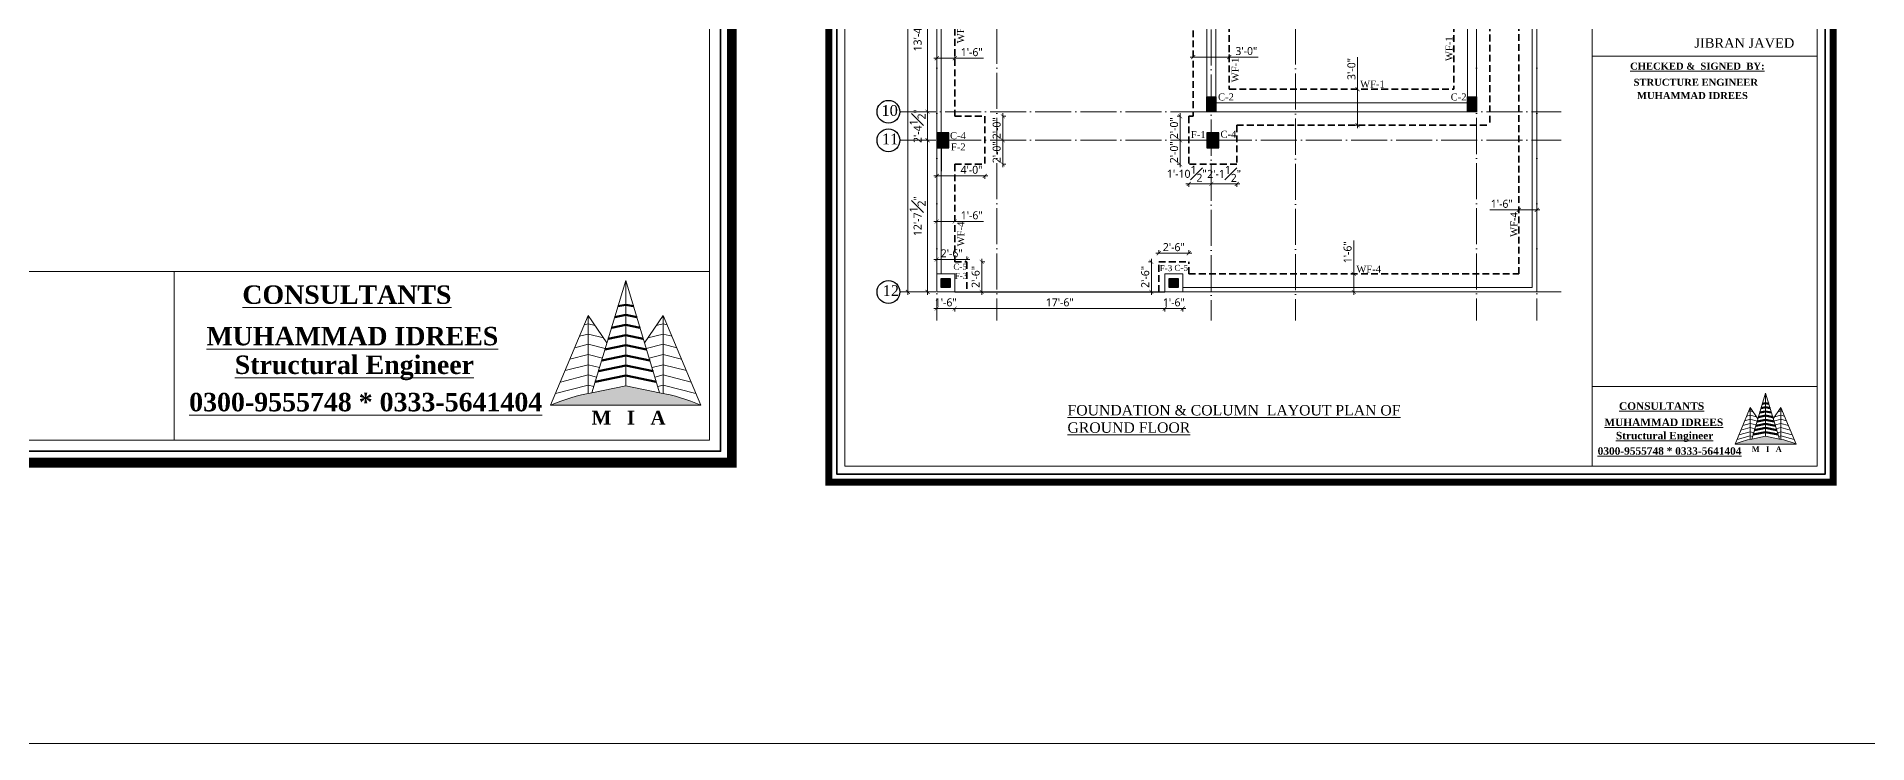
# Model space of a CAD drawing. Header units: inches. Extents: x 77090 to 90659, y -228139 to -226123.
# Drawn here: x 78920 to 80750, y -228139 to -227433 of the extents above; entities that cross this region are included whole.
import ezdxf

# ---------------------------------------------------------------- set-up
doc = ezdxf.new("R2010")
doc.units = ezdxf.units.IN
doc.header["$LTSCALE"] = 15
doc.header["$MEASUREMENT"] = 0
doc.header["$PDMODE"] = 66
for name, pattern in [('ACAD_ISO02W100', [15, 12, -3]), ('ACAD_ISO04W100', [30, 24, -3, 0, -3]), ('DASHED', [0.75, 0.5, -0.25])]:
    doc.linetypes.add(name, pattern=pattern)
doc.layers.get('0').update_dxf_attribs({"lineweight": 25})
doc.layers.get('Defpoints').update_dxf_attribs({"lineweight": 25})
for name, color, linetype, lineweight in [('BOUNDRY_WALL', 30, 'Continuous', 25), ('doted1', 30, 'ACAD_ISO02W100', 13), ('GRID', 8, 'Continuous', 13), ('HACH', 8, 'Continuous', 13), ('level', 7, 'Continuous', 13), ('S', 6, 'Continuous', 30), ('TEXTS', 41, 'Continuous', 13), ('wall', 240, 'Continuous', 13), ('walls', 5, 'Continuous', 50)]:
    doc.layers.add(name, color=color, linetype=linetype, lineweight=lineweight)
doc.styles.add('ADE', font='', dxfattribs={"height": 6})
doc.styles.get("Standard").update_dxf_attribs({"font": 'trebuc.ttf'})
doc.styles.get('ADE').set_extended_font_data('Arial Rounded MT Bold')
doc.dimstyles.new('TARIQ', dxfattribs={"dimtxt": 6, "dimasz": 6, "dimexe": 6, "dimexo": 6, "dimgap": 2, "dimtad": 1, "dimdec": 1, "dimzin": 3, "dimdsep": 46, "dimlunit": 4, "dimtxsty": 'Standard', "dimblk": 'ARCHTICK', "dimcen": 0.09375, "dimdle": 6, "dimclrd": 256, "dimclre": 256, "dimclrt": 3, "dimadec": 1, "dimazin": 0, "dimtfac": 1, "dimtdec": 1, "dimtofl": 0, "dimtmove": 1, "dimatfit": 3, "dimldrblk": 'ARCHTICK', "dimfxl": 0, "dimfrac": 1, "dimtolj": 1, "dimtzin": 0, "dimlwd": -1, "dimlwe": -1, "dimarcsym": 0})

# ---------------------------------------------------------------- blocks, each defined once
blk = doc.blocks.new('_ArchTick')
at = {"color": 0, "linetype": 'ByBlock', "lineweight": 5, "const_width": 0.15}
blk.add_lwpolyline([(-0.5, -0.5), (0.5, 0.5)], dxfattribs=at)
blk = doc.blocks.new('*D183')
at = {"layer": 'Defpoints', "color": 0, "ltscale": 10}
for p in [(79809.9, -227347.1), (79810.7, -227507.6), (79811.2, -227507.6)]:
    blk.add_point(p, dxfattribs=at)
at = {"layer": 'HACH', "ltscale": 10}
for p, q in [((79810.7, -227344.1), (79810.7, -227510.6)), ((79810.7, -227347.1), (79813.7, -227347.1)), ((79810.7, -227507.6), (79807.7, -227507.6))]:
    blk.add_line(p, q, dxfattribs=at)
at = {"layer": 'HACH', "ltscale": 10, "xscale": 4, "yscale": 4, "zscale": 4}
for p, rotation in [((79810.7, -227347.1), 90), ((79810.7, -227507.6), 270)]:
    blk.add_blockref('_ArchTick', p, dxfattribs=dict(at, rotation=rotation))
at = {"layer": 'HACH', "color": 3, "ltscale": 10, "insert": (79800.7, -227427.4), "char_height": 8, "attachment_point": 5, "rotation": 90}
blk.add_mtext('\\A1;13\'-4{\\H1.000000x;\\S1#2;}"', dxfattribs=at)
blk = doc.blocks.new('*D184')
at = {"layer": 'Defpoints', "color": 0, "ltscale": 10}
for p in [(79811.2, -227507.6), (79810.7, -227536.1), (79811.2, -227536.1)]:
    blk.add_point(p, dxfattribs=at)
at = {"layer": 'HACH', "ltscale": 10}
for p, q in [((79810.7, -227504.6), (79810.7, -227539.1)), ((79810.7, -227507.6), (79807.7, -227507.6)), ((79810.7, -227536.1), (79807.7, -227536.1))]:
    blk.add_line(p, q, dxfattribs=at)
at = {"layer": 'HACH', "ltscale": 10, "xscale": 4, "yscale": 4, "zscale": 4}
for p, rotation in [((79810.7, -227507.6), 90), ((79810.7, -227536.1), 270)]:
    blk.add_blockref('_ArchTick', p, dxfattribs=dict(at, rotation=rotation))
at = {"layer": 'HACH', "color": 3, "ltscale": 10, "insert": (79800.7, -227521.9), "char_height": 8, "attachment_point": 5, "rotation": 90}
blk.add_mtext('\\A1;2\'-4{\\H1.000000x;\\S1#2;}"', dxfattribs=at)
blk = doc.blocks.new('*D185')
at = {"layer": 'Defpoints', "color": 0, "ltscale": 10}
for p in [(79811.2, -227536.1), (79810.7, -227687.6), (79811.6, -227687.6)]:
    blk.add_point(p, dxfattribs=at)
at = {"layer": 'HACH', "ltscale": 10}
for p, q in [((79810.7, -227536.1), (79807.7, -227536.1)), ((79810.7, -227533.1), (79810.7, -227690.6)), ((79810.7, -227687.6), (79807.7, -227687.6))]:
    blk.add_line(p, q, dxfattribs=at)
at = {"layer": 'HACH', "ltscale": 10, "xscale": 4, "yscale": 4, "zscale": 4}
for p, rotation in [((79810.7, -227536.1), 90), ((79810.7, -227687.6), 270)]:
    blk.add_blockref('_ArchTick', p, dxfattribs=dict(at, rotation=rotation))
at = {"layer": 'HACH', "color": 3, "ltscale": 10, "insert": (79800.7, -227611.9), "char_height": 8, "attachment_point": 5, "rotation": 90}
blk.add_mtext('\\A1;12\'-7{\\H1.000000x;\\S1#2;}"', dxfattribs=at)
blk = doc.blocks.new('*D186')
at = {"layer": 'Defpoints', "color": 0, "ltscale": 10}
for p in [(79787, -226605), (79791.1, -226605), (79786.8, -227687.6)]:
    blk.add_point(p, dxfattribs=at)
at = {"layer": 'HACH', "ltscale": 10}
for p, q in [((79790.9, -226605), (79794.1, -226605)), ((79791.1, -227690.6), (79791.1, -226602)), ((79790.9, -227687.6), (79794.1, -227687.6))]:
    blk.add_line(p, q, dxfattribs=at)
at = {"layer": 'HACH', "ltscale": 10, "xscale": 4, "yscale": 4, "zscale": 4}
for p, rotation in [((79791.1, -226605), 90), ((79791.1, -227687.6), 270)]:
    blk.add_blockref('_ArchTick', p, dxfattribs=dict(at, rotation=rotation))
at = {"layer": 'HACH', "color": 3, "ltscale": 10, "insert": (79781, -227146.3), "char_height": 8, "attachment_point": 5, "rotation": 90}
blk.add_mtext('\\A1;90\'-2{\\H1.000000x;\\S1#2;}"', dxfattribs=at)
blk = doc.blocks.new('*D203')
at = {"layer": 'Defpoints', "color": 0, "ltscale": 10}
for p in [(80240.5, -227485.1), (80240.5, -227485.1), (80240.5, -227521.1)]:
    blk.add_point(p, dxfattribs=at)
at = {"layer": 'HACH', "ltscale": 10}
for p, q in [((80240.5, -227452.9), (80240.5, -227485.1)), ((80240.5, -227485.1), (80237.5, -227485.1)), ((80240.5, -227524.1), (80240.5, -227482.1)), ((80240.5, -227521.1), (80237.5, -227521.1))]:
    blk.add_line(p, q, dxfattribs=at)
at = {"layer": 'HACH', "ltscale": 10, "xscale": 4, "yscale": 4, "zscale": 4}
for p, rotation in [((80240.5, -227485.1), 90), ((80240.5, -227521.1), 270)]:
    blk.add_blockref('_ArchTick', p, dxfattribs=dict(at, rotation=rotation))
at = {"layer": 'HACH', "color": 3, "ltscale": 10, "insert": (80234.4, -227464.9), "char_height": 8, "attachment_point": 5, "rotation": 90}
blk.add_mtext('\\A1;3\'-0"', dxfattribs=at)
blk = doc.blocks.new('*D205')
at = {"layer": 'Defpoints', "color": 0, "ltscale": 10}
for p in [(80076.3, -227453), (80076.3, -227453), (80112.3, -227453)]:
    blk.add_point(p, dxfattribs=at)
at = {"layer": 'HACH', "ltscale": 10}
for p, q in [((80076.3, -227453), (80076.3, -227450)), ((80112.3, -227453), (80112.3, -227450)), ((80115.3, -227453), (80073.3, -227453)), ((80141.2, -227453), (80112.3, -227453))]:
    blk.add_line(p, q, dxfattribs=at)
at = {"layer": 'HACH', "ltscale": 10, "xscale": 4, "yscale": 4, "zscale": 4, "rotation": 180}
blk.add_blockref('_ArchTick', (80076.3, -227453), dxfattribs=at)
at = {"layer": 'HACH', "ltscale": 10, "xscale": 4, "yscale": 4, "zscale": 4}
blk.add_blockref('_ArchTick', (80112.3, -227453), dxfattribs=at)
at = {"layer": 'HACH', "color": 3, "ltscale": 10, "insert": (80129.3, -227447), "char_height": 8, "attachment_point": 5}
blk.add_mtext('\\A1;3\'-0"', dxfattribs=at)
blk = doc.blocks.new('*D212')
at = {"layer": 'Defpoints', "color": 0, "ltscale": 10}
for p in [(80232.9, -227669.6), (80236.7, -227669.6), (80232.9, -227687.6)]:
    blk.add_point(p, dxfattribs=at)
at = {"layer": 'HACH', "ltscale": 10}
for p, q in [((80236.7, -227636.2), (80236.7, -227669.6)), ((80236.5, -227669.6), (80239.7, -227669.6)), ((80236.7, -227690.6), (80236.7, -227666.6)), ((80236.5, -227687.6), (80239.7, -227687.6))]:
    blk.add_line(p, q, dxfattribs=at)
at = {"layer": 'HACH', "ltscale": 10, "xscale": 4, "yscale": 4, "zscale": 4}
for p, rotation in [((80236.7, -227669.6), 90), ((80236.7, -227687.6), 270)]:
    blk.add_blockref('_ArchTick', p, dxfattribs=dict(at, rotation=rotation))
at = {"layer": 'HACH', "color": 3, "ltscale": 10, "insert": (80230.6, -227648), "char_height": 8, "attachment_point": 5, "rotation": 90}
blk.add_mtext('\\A1;1\'-6"', dxfattribs=at)
blk = doc.blocks.new('*D213')
at = {"layer": 'Defpoints', "color": 0, "ltscale": 10}
for p in [(80401.6, -227605.7), (80419.6, -227605.7), (80419.6, -227605.7)]:
    blk.add_point(p, dxfattribs=at)
at = {"layer": 'HACH', "ltscale": 10}
for p, q in [((80372.8, -227605.7), (80401.6, -227605.7)), ((80398.6, -227605.7), (80422.6, -227605.7)), ((80401.6, -227605.7), (80401.6, -227602.7)), ((80419.6, -227605.7), (80419.6, -227602.7))]:
    blk.add_line(p, q, dxfattribs=at)
at = {"layer": 'HACH', "ltscale": 10, "xscale": 4, "yscale": 4, "zscale": 4, "rotation": 180}
blk.add_blockref('_ArchTick', (80401.6, -227605.7), dxfattribs=at)
at = {"layer": 'HACH', "ltscale": 10, "xscale": 4, "yscale": 4, "zscale": 4}
blk.add_blockref('_ArchTick', (80419.6, -227605.7), dxfattribs=at)
at = {"layer": 'HACH', "color": 3, "ltscale": 10, "insert": (80384.6, -227599.6), "char_height": 8, "attachment_point": 5}
blk.add_mtext('\\A1;1\'-6"', dxfattribs=at)
blk = doc.blocks.new('*D172')
at = {"layer": 'Defpoints', "color": 0, "ltscale": 10}
for p in [(79819.8, -227454.2), (79819.8, -227458.2), (79837.8, -227458.2)]:
    blk.add_point(p, dxfattribs=at)
at = {"layer": 'HACH', "ltscale": 10}
for p, q in [((79840.8, -227454.2), (79816.8, -227454.2)), ((79819.8, -227454.4), (79819.8, -227451.2)), ((79837.8, -227454.4), (79837.8, -227451.2)), ((79866.6, -227454.2), (79837.8, -227454.2))]:
    blk.add_line(p, q, dxfattribs=at)
at = {"layer": 'HACH', "ltscale": 10, "xscale": 4, "yscale": 4, "zscale": 4, "rotation": 180}
blk.add_blockref('_ArchTick', (79819.8, -227454.2), dxfattribs=at)
at = {"layer": 'HACH', "ltscale": 10, "xscale": 4, "yscale": 4, "zscale": 4}
blk.add_blockref('_ArchTick', (79837.8, -227454.2), dxfattribs=at)
at = {"layer": 'HACH', "color": 3, "ltscale": 10, "insert": (79854.8, -227448.1), "char_height": 8, "attachment_point": 5}
blk.add_mtext('\\A1;1\'-6"', dxfattribs=at)
blk = doc.blocks.new('*D173')
at = {"layer": 'Defpoints', "color": 0, "ltscale": 10}
for p in [(79819.8, -227617.2), (79819.8, -227621.2), (79837.8, -227621.2)]:
    blk.add_point(p, dxfattribs=at)
at = {"layer": 'HACH', "ltscale": 10}
for p, q in [((79819.8, -227617.4), (79819.8, -227614.2)), ((79837.8, -227617.4), (79837.8, -227614.2)), ((79840.8, -227617.2), (79816.8, -227617.2)), ((79866.6, -227617.2), (79837.8, -227617.2))]:
    blk.add_line(p, q, dxfattribs=at)
at = {"layer": 'HACH', "ltscale": 10, "xscale": 4, "yscale": 4, "zscale": 4, "rotation": 180}
blk.add_blockref('_ArchTick', (79819.8, -227617.2), dxfattribs=at)
at = {"layer": 'HACH', "ltscale": 10, "xscale": 4, "yscale": 4, "zscale": 4}
blk.add_blockref('_ArchTick', (79837.8, -227617.2), dxfattribs=at)
at = {"layer": 'HACH', "color": 3, "ltscale": 10, "insert": (79854.8, -227611.1), "char_height": 8, "attachment_point": 5}
blk.add_mtext('\\A1;1\'-6"', dxfattribs=at)
blk = doc.blocks.new('*D215')
at = {"layer": 'Defpoints', "color": 0, "ltscale": 10}
for p in [(79867.8, -227536.1), (79885.9, -227536.1), (79867.8, -227560.1)]:
    blk.add_point(p, dxfattribs=at)
at = {"layer": 'HACH', "ltscale": 10}
for p, q in [((79885.7, -227536.1), (79888.9, -227536.1)), ((79885.9, -227563.1), (79885.9, -227533.1)), ((79885.7, -227560.1), (79888.9, -227560.1))]:
    blk.add_line(p, q, dxfattribs=at)
at = {"layer": 'HACH', "ltscale": 10, "xscale": 4, "yscale": 4, "zscale": 4}
for p, rotation in [((79885.9, -227536.1), 90), ((79885.9, -227560.1), 270)]:
    blk.add_blockref('_ArchTick', p, dxfattribs=dict(at, rotation=rotation))
at = {"layer": 'HACH', "color": 3, "ltscale": 10, "insert": (79879.8, -227548.1), "char_height": 8, "attachment_point": 5, "rotation": 90}
blk.add_mtext('\\A1;2\'-0"', dxfattribs=at)
blk = doc.blocks.new('*D216')
at = {"layer": 'Defpoints', "color": 0, "ltscale": 10}
for p in [(79864.4, -227512.1), (79885.9, -227512.1), (79867.8, -227536.1)]:
    blk.add_point(p, dxfattribs=at)
at = {"layer": 'HACH', "ltscale": 10}
for p, q in [((79885.7, -227512.1), (79888.9, -227512.1)), ((79885.9, -227539.1), (79885.9, -227509.1)), ((79885.7, -227536.1), (79888.9, -227536.1))]:
    blk.add_line(p, q, dxfattribs=at)
at = {"layer": 'HACH', "ltscale": 10, "xscale": 4, "yscale": 4, "zscale": 4}
for p, rotation in [((79885.9, -227512.1), 90), ((79885.9, -227536.1), 270)]:
    blk.add_blockref('_ArchTick', p, dxfattribs=dict(at, rotation=rotation))
at = {"layer": 'HACH', "color": 3, "ltscale": 10, "insert": (79879.8, -227524.1), "char_height": 8, "attachment_point": 5, "rotation": 90}
blk.add_mtext('\\A1;2\'-0"', dxfattribs=at)
blk = doc.blocks.new('*D217')
at = {"layer": 'Defpoints', "color": 0, "ltscale": 10}
for p in [(79819.8, -227560.1), (79867.8, -227560.1), (79819.8, -227571.7)]:
    blk.add_point(p, dxfattribs=at)
at = {"layer": 'HACH', "ltscale": 10}
for p, q in [((79870.8, -227571.7), (79816.8, -227571.7)), ((79819.8, -227571.5), (79819.8, -227574.7)), ((79867.8, -227571.5), (79867.8, -227574.7))]:
    blk.add_line(p, q, dxfattribs=at)
at = {"layer": 'HACH', "ltscale": 10, "xscale": 4, "yscale": 4, "zscale": 4, "rotation": 180}
blk.add_blockref('_ArchTick', (79819.8, -227571.7), dxfattribs=at)
at = {"layer": 'HACH', "ltscale": 10, "xscale": 4, "yscale": 4, "zscale": 4}
blk.add_blockref('_ArchTick', (79867.8, -227571.7), dxfattribs=at)
at = {"layer": 'HACH', "color": 3, "ltscale": 10, "insert": (79854.6, -227565.6), "char_height": 8, "attachment_point": 5}
blk.add_mtext('\\A1;4\'-0"', dxfattribs=at)
blk = doc.blocks.new('*D174')
at = {"layer": 'Defpoints', "color": 0, "ltscale": 10}
for p in [(80094.3, -227565), (80119.8, -227565), (80094.3, -227579.6)]:
    blk.add_point(p, dxfattribs=at)
at = {"layer": 'HACH', "ltscale": 10}
for p, q in [((80122.8, -227579.6), (80091.3, -227579.6)), ((80094.3, -227579.5), (80094.3, -227582.6)), ((80119.8, -227579.5), (80119.8, -227582.6))]:
    blk.add_line(p, q, dxfattribs=at)
at = {"layer": 'HACH', "ltscale": 10, "xscale": 4, "yscale": 4, "zscale": 4, "rotation": 180}
blk.add_blockref('_ArchTick', (80094.3, -227579.6), dxfattribs=at)
at = {"layer": 'HACH', "ltscale": 10, "xscale": 4, "yscale": 4, "zscale": 4}
blk.add_blockref('_ArchTick', (80119.8, -227579.6), dxfattribs=at)
at = {"layer": 'HACH', "color": 3, "ltscale": 10, "insert": (80107.1, -227569.7), "char_height": 8, "attachment_point": 5}
blk.add_mtext('\\A1;2\'-1{\\H1.000000x;\\S1#2;}"', dxfattribs=at)
blk = doc.blocks.new('*D218')
at = {"layer": 'Defpoints', "color": 0, "ltscale": 10}
for p in [(80071.8, -227560.1), (80094.3, -227565), (80071.8, -227579.6)]:
    blk.add_point(p, dxfattribs=at)
at = {"layer": 'HACH', "ltscale": 10}
for p, q in [((80097.3, -227579.6), (80068.8, -227579.6)), ((80071.8, -227579.5), (80071.8, -227582.6)), ((80094.3, -227579.5), (80094.3, -227582.6))]:
    blk.add_line(p, q, dxfattribs=at)
at = {"layer": 'HACH', "ltscale": 10, "xscale": 4, "yscale": 4, "zscale": 4, "rotation": 180}
blk.add_blockref('_ArchTick', (80071.8, -227579.6), dxfattribs=at)
at = {"layer": 'HACH', "ltscale": 10, "xscale": 4, "yscale": 4, "zscale": 4}
blk.add_blockref('_ArchTick', (80094.3, -227579.6), dxfattribs=at)
at = {"layer": 'HACH', "color": 3, "ltscale": 10, "insert": (80069.8, -227569.6), "char_height": 8, "attachment_point": 5}
blk.add_mtext('\\A1;1\'-10{\\H1.000000x;\\S1#2;}"', dxfattribs=at)
blk = doc.blocks.new('*D219')
at = {"layer": 'Defpoints', "color": 0, "ltscale": 10}
for p in [(80063.1, -227536.1), (80071.8, -227536.1), (80071.8, -227560.1)]:
    blk.add_point(p, dxfattribs=at)
at = {"layer": 'HACH', "ltscale": 10}
for p, q in [((80063.3, -227536.1), (80060.1, -227536.1)), ((80063.1, -227563.1), (80063.1, -227533.1)), ((80063.3, -227560.1), (80060.1, -227560.1))]:
    blk.add_line(p, q, dxfattribs=at)
at = {"layer": 'HACH', "ltscale": 10, "xscale": 4, "yscale": 4, "zscale": 4}
for p, rotation in [((80063.1, -227536.1), 90), ((80063.1, -227560.1), 270)]:
    blk.add_blockref('_ArchTick', p, dxfattribs=dict(at, rotation=rotation))
at = {"layer": 'HACH', "color": 3, "ltscale": 10, "insert": (80057.1, -227548.1), "char_height": 8, "attachment_point": 5, "rotation": 90}
blk.add_mtext('\\A1;2\'-0"', dxfattribs=at)
blk = doc.blocks.new('*D220')
at = {"layer": 'Defpoints', "color": 0, "ltscale": 10}
for p in [(80063.1, -227512.1), (80071.8, -227512.1), (80071.8, -227536.1)]:
    blk.add_point(p, dxfattribs=at)
at = {"layer": 'HACH', "ltscale": 10}
for p, q in [((80063.3, -227512.1), (80060.1, -227512.1)), ((80063.1, -227539.1), (80063.1, -227509.1)), ((80063.3, -227536.1), (80060.1, -227536.1))]:
    blk.add_line(p, q, dxfattribs=at)
at = {"layer": 'HACH', "ltscale": 10, "xscale": 4, "yscale": 4, "zscale": 4}
for p, rotation in [((80063.1, -227512.1), 90), ((80063.1, -227536.1), 270)]:
    blk.add_blockref('_ArchTick', p, dxfattribs=dict(at, rotation=rotation))
at = {"layer": 'HACH', "color": 3, "ltscale": 10, "insert": (80057.1, -227524.1), "char_height": 8, "attachment_point": 5, "rotation": 90}
blk.add_mtext('\\A1;2\'-0"', dxfattribs=at)
blk = doc.blocks.new('*D223')
at = {"layer": 'Defpoints', "color": 0, "ltscale": 10}
for p in [(80071.8, -227649), (80041.8, -227657.6), (80071.8, -227657.6)]:
    blk.add_point(p, dxfattribs=at)
at = {"layer": 'HACH', "ltscale": 10}
for p, q in [((80038.8, -227649), (80074.8, -227649)), ((80041.8, -227649.2), (80041.8, -227646)), ((80071.8, -227649.2), (80071.8, -227646))]:
    blk.add_line(p, q, dxfattribs=at)
at = {"layer": 'HACH', "ltscale": 10, "xscale": 4, "yscale": 4, "zscale": 4, "rotation": 180}
blk.add_blockref('_ArchTick', (80041.8, -227649), dxfattribs=at)
at = {"layer": 'HACH', "ltscale": 10, "xscale": 4, "yscale": 4, "zscale": 4}
blk.add_blockref('_ArchTick', (80071.8, -227649), dxfattribs=at)
at = {"layer": 'HACH', "color": 3, "ltscale": 10, "insert": (80056.8, -227642.9), "char_height": 8, "attachment_point": 5}
blk.add_mtext('\\A1;2\'-6"', dxfattribs=at)
blk = doc.blocks.new('*D224')
at = {"layer": 'Defpoints', "color": 0, "ltscale": 10}
for p in [(80034.4, -227657.6), (80041.8, -227657.6), (80041.8, -227687.6)]:
    blk.add_point(p, dxfattribs=at)
at = {"layer": 'HACH', "ltscale": 10}
for p, q in [((80034.6, -227657.6), (80031.4, -227657.6)), ((80034.4, -227690.6), (80034.4, -227654.6)), ((80034.6, -227687.6), (80031.4, -227687.6))]:
    blk.add_line(p, q, dxfattribs=at)
at = {"layer": 'HACH', "ltscale": 10, "xscale": 4, "yscale": 4, "zscale": 4}
for p, rotation in [((80034.4, -227657.6), 90), ((80034.4, -227687.6), 270)]:
    blk.add_blockref('_ArchTick', p, dxfattribs=dict(at, rotation=rotation))
at = {"layer": 'HACH', "color": 3, "ltscale": 10, "insert": (80028.3, -227672.6), "char_height": 8, "attachment_point": 5, "rotation": 90}
blk.add_mtext('\\A1;2\'-6"', dxfattribs=at)
blk = doc.blocks.new('*D225')
at = {"layer": 'Defpoints', "color": 0, "ltscale": 10}
for p in [(79849.8, -227657.6), (79864.8, -227657.6), (79849.8, -227687.6)]:
    blk.add_point(p, dxfattribs=at)
at = {"layer": 'HACH', "ltscale": 10}
for p, q in [((79864.7, -227657.6), (79867.8, -227657.6)), ((79864.8, -227690.6), (79864.8, -227654.6)), ((79864.7, -227687.6), (79867.8, -227687.6))]:
    blk.add_line(p, q, dxfattribs=at)
at = {"layer": 'HACH', "ltscale": 10, "xscale": 4, "yscale": 4, "zscale": 4}
for p, rotation in [((79864.8, -227657.6), 90), ((79864.8, -227687.6), 270)]:
    blk.add_blockref('_ArchTick', p, dxfattribs=dict(at, rotation=rotation))
at = {"layer": 'HACH', "color": 3, "ltscale": 10, "insert": (79858.8, -227672.6), "char_height": 8, "attachment_point": 5, "rotation": 90}
blk.add_mtext('\\A1;2\'-6"', dxfattribs=at)
blk = doc.blocks.new('*D226')
at = {"layer": 'Defpoints', "color": 0, "ltscale": 10}
for p in [(79819.8, -227655.2), (79819.8, -227657.6), (79849.8, -227657.6)]:
    blk.add_point(p, dxfattribs=at)
at = {"layer": 'HACH', "ltscale": 10}
for p, q in [((79852.8, -227655.2), (79816.8, -227655.2)), ((79819.8, -227655.2), (79819.8, -227652.2)), ((79849.8, -227655.2), (79849.8, -227652.2))]:
    blk.add_line(p, q, dxfattribs=at)
at = {"layer": 'HACH', "ltscale": 10, "xscale": 4, "yscale": 4, "zscale": 4, "rotation": 180}
blk.add_blockref('_ArchTick', (79819.8, -227655.2), dxfattribs=at)
at = {"layer": 'HACH', "ltscale": 10, "xscale": 4, "yscale": 4, "zscale": 4}
blk.add_blockref('_ArchTick', (79849.8, -227655.2), dxfattribs=at)
at = {"layer": 'HACH', "color": 3, "ltscale": 10, "insert": (79834.8, -227649.1), "char_height": 8, "attachment_point": 5}
blk.add_mtext('\\A1;2\'-6"', dxfattribs=at)
blk = doc.blocks.new('*D227')
at = {"layer": 'Defpoints', "color": 0, "ltscale": 10}
for p in [(79819.8, -227687.6), (79837.8, -227687.6), (79837.8, -227704.2)]:
    blk.add_point(p, dxfattribs=at)
at = {"layer": 'HACH', "ltscale": 10}
for p, q in [((79816.8, -227704.2), (79840.8, -227704.2)), ((79819.8, -227704), (79819.8, -227707.2)), ((79837.8, -227704), (79837.8, -227707.2))]:
    blk.add_line(p, q, dxfattribs=at)
at = {"layer": 'HACH', "ltscale": 10, "xscale": 4, "yscale": 4, "zscale": 4, "rotation": 180}
blk.add_blockref('_ArchTick', (79819.8, -227704.2), dxfattribs=at)
at = {"layer": 'HACH', "ltscale": 10, "xscale": 4, "yscale": 4, "zscale": 4}
blk.add_blockref('_ArchTick', (79837.8, -227704.2), dxfattribs=at)
at = {"layer": 'HACH', "color": 3, "ltscale": 10, "insert": (79828.8, -227698.1), "char_height": 8, "attachment_point": 5}
blk.add_mtext('\\A1;1\'-6"', dxfattribs=at)
blk = doc.blocks.new('*D228')
at = {"layer": 'Defpoints', "color": 0, "ltscale": 10}
for p in [(79837.8, -227687.6), (80047.8, -227687.6), (80047.8, -227704.2)]:
    blk.add_point(p, dxfattribs=at)
at = {"layer": 'HACH', "ltscale": 10}
for p, q in [((79834.8, -227704.2), (80050.8, -227704.2)), ((79837.8, -227704), (79837.8, -227707.2)), ((80047.8, -227704), (80047.8, -227707.2))]:
    blk.add_line(p, q, dxfattribs=at)
at = {"layer": 'HACH', "ltscale": 10, "xscale": 4, "yscale": 4, "zscale": 4, "rotation": 180}
blk.add_blockref('_ArchTick', (79837.8, -227704.2), dxfattribs=at)
at = {"layer": 'HACH', "ltscale": 10, "xscale": 4, "yscale": 4, "zscale": 4}
blk.add_blockref('_ArchTick', (80047.8, -227704.2), dxfattribs=at)
at = {"layer": 'HACH', "color": 3, "ltscale": 10, "insert": (79942.8, -227698.1), "char_height": 8, "attachment_point": 5}
blk.add_mtext('\\A1;17\'-6"', dxfattribs=at)
blk = doc.blocks.new('*D229')
at = {"layer": 'Defpoints', "color": 0, "ltscale": 10}
for p in [(80047.8, -227687.6), (80065.8, -227687.6), (80065.8, -227704.2)]:
    blk.add_point(p, dxfattribs=at)
at = {"layer": 'HACH', "ltscale": 10}
for p, q in [((80044.8, -227704.2), (80068.8, -227704.2)), ((80047.8, -227704), (80047.8, -227707.2)), ((80065.8, -227704), (80065.8, -227707.2))]:
    blk.add_line(p, q, dxfattribs=at)
at = {"layer": 'HACH', "ltscale": 10, "xscale": 4, "yscale": 4, "zscale": 4, "rotation": 180}
blk.add_blockref('_ArchTick', (80047.8, -227704.2), dxfattribs=at)
at = {"layer": 'HACH', "ltscale": 10, "xscale": 4, "yscale": 4, "zscale": 4}
blk.add_blockref('_ArchTick', (80065.8, -227704.2), dxfattribs=at)
at = {"layer": 'HACH', "color": 3, "ltscale": 10, "insert": (80056.8, -227698.1), "char_height": 8, "attachment_point": 5}
blk.add_mtext('\\A1;1\'-6"', dxfattribs=at)

msp = doc.modelspace()

# ---------------------------------------------------------------- hatches: boundary and pattern name
at = {"layer": 'HACH', "ltscale": 10}
for points in [[(80098.83, -227492.62), (80089.83, -227492.62), (80089.83, -227507.62), (80098.83, -227507.62)], [(80359.33, -227492.62), (80350.33, -227492.62), (80350.33, -227507.62), (80359.33, -227507.62)], [(79831.83, -227528.62), (79819.83, -227528.62), (79819.83, -227543.62), (79831.83, -227543.62)], [(80101.83, -227528.62), (80089.83, -227528.62), (80089.83, -227543.62), (80101.83, -227543.62)], [(79833.33, -227674.12), (79824.33, -227674.12), (79824.33, -227683.12), (79833.33, -227683.12)], [(80061.33, -227674.12), (80052.33, -227674.12), (80052.33, -227683.12), (80061.33, -227683.12)]]:
    msp.add_hatch(color=256, dxfattribs=at).paths.add_polyline_path(points)
at = {"layer": 'walls', "ltscale": 2}
for points in [[(79542.81, -227788.33), (79509.02, -227781.34), (79475.23, -227788.33, 0.05696), (79433.95, -227800.77), (79509.02, -227800.77), (79584.08, -227800.77, 0.05696)], [(80662.15, -227834.57), (80648.39, -227831.72), (80634.64, -227834.57, 0.05696), (80617.83, -227839.63), (80648.39, -227839.63), (80678.95, -227839.63, 0.05696)]]:
    msp.add_hatch(color=256, dxfattribs=at).paths.add_polyline_path(points)

# ---------------------------------------------------------------- linework, layer by layer
for centre in [(79771.59, -227507.62), (79771.59, -227507.62), (79771.59, -227536.12), (79771.59, -227536.12), (79771.59, -227687.62), (79771.59, -227687.62)]:
    msp.add_circle(centre, 11.43)
at = {"layer": 'BOUNDRY_WALL', "linetype": 'ByBlock'}
for p, q in [((79824.33, -227543.62), (79824.33, -227566.99)), ((79837.83, -227687.62), (80047.83, -227687.62))]:
    msp.add_line(p, q, dxfattribs=at)
at = {"layer": 'doted1', "linetype": 'ByBlock', "ltscale": 0.3}
for points, const_width in [([(77605.72, -227858.06), (77605.72, -226437.76), (79615.05, -226437.76), (79615.05, -227858.06)], 9.9), ([(79711.98, -226457.2), (80715.92, -226457.2), (80715.92, -227877.5), (79711.98, -227877.5)], 7)]:
    msp.add_lwpolyline(points, close=True, dxfattribs=dict(at, const_width=const_width))
at = {"layer": 'GRID', "linetype": 'ACAD_ISO04W100', "ltscale": 0.1}
for p, q in [((79819.83, -226566.73), (79819.83, -227716.13)), ((79879.83, -226566.73), (79879.83, -227716.13)), ((80359.33, -226566.73), (80359.33, -227716.13)), ((80419.58, -226566.73), (80419.58, -227716.13)), ((80094.33, -226929.17), (80094.33, -227716.13)), ((80178.33, -226928.2), (80178.33, -227716.13)), ((79783.02, -227507.62), (80444.16, -227507.62)), ((79783.02, -227536.12), (80444.16, -227536.12)), ((79783.02, -227687.62), (80444.16, -227687.62))]:
    msp.add_line(p, q, dxfattribs=at)
at = {"layer": 'HACH', "ltscale": 10}
msp.add_lwpolyline([(77090.12, -226123.43), (90659.33, -226123.43), (90659.33, -228138.59), (77090.12, -228138.59)], close=True, dxfattribs=at)
at = {"layer": 'level', "linetype": 'DASHED', "lineweight": 35, "ltscale": 0.9}
for p, q in [((80372.83, -226691.42), (80372.83, -227521.12)), ((80401.58, -227669.62), (80401.58, -226691.54)), ((80336.83, -227350.12), (80336.83, -227485.12)), ((79837.83, -227374.12), (79837.83, -227512.12)), ((80076.33, -227406.03), (80076.33, -227512.12)), ((80112.33, -227420.94), (80112.33, -227485.12)), ((80112.33, -227485.12), (80336.83, -227485.12)), ((79837.83, -227512.12), (79867.83, -227512.12)), ((79867.83, -227512.12), (79867.83, -227560.12)), ((80071.83, -227512.12), (80071.83, -227560.12)), ((80076.33, -227512.12), (80071.83, -227512.12)), ((80119.83, -227521.12), (80372.83, -227521.12)), ((80119.83, -227521.12), (80119.83, -227560.12)), ((79837.83, -227560.12), (79837.83, -227657.62)), ((79837.83, -227560.12), (79867.83, -227560.12)), ((80119.83, -227560.12), (80071.83, -227560.12)), ((79837.83, -227657.62), (79849.83, -227657.62)), ((79849.83, -227657.62), (79849.83, -227687.62)), ((80041.83, -227657.62), (80071.83, -227657.62)), ((80041.83, -227687.62), (80041.83, -227657.62)), ((80071.83, -227669.62), (80071.83, -227657.62)), ((80071.83, -227669.62), (80401.58, -227669.62))]:
    msp.add_line(p, q, dxfattribs=at)
at = {"layer": 'level', "ltscale": 0.25}
for p, q in [((80475.03, -227452.18), (80700.02, -227452.18)), ((79592.56, -227667.13), (77628.21, -227667.13)), ((79057.53, -227667.13), (79057.53, -227835.57)), ((80475.03, -227781.93), (80700.02, -227781.93)), ((79592.56, -227835.57), (79300.15, -227835.57))]:
    msp.add_line(p, q, dxfattribs=at)
at = {"layer": 'level', "linetype": 'ByBlock', "lineweight": 35, "ltscale": 0.1}
for points in [[(77616.96, -227846.82), (77616.96, -226449.01), (79603.8, -226449.01), (79603.8, -227846.82)], [(79719.93, -226465.15), (80707.97, -226465.15), (80707.97, -227869.55), (79719.93, -227869.55)]]:
    msp.add_lwpolyline(points, close=True, dxfattribs=at)
at = {"layer": 'level', "ltscale": 0.25}
for points in [[(77628.21, -227835.57), (77628.21, -226460.26), (79592.56, -226460.26), (79592.56, -227835.57)], [(79727.88, -226473.1), (80700.02, -226473.1), (80700.02, -227861.6), (79727.88, -227861.6)], [(80700.02, -227861.6), (80475.03, -227861.6), (80475.03, -226473.1), (80700.02, -226473.34)], [(80700.02, -227861.6), (80475.03, -227861.6), (80475.03, -226473.1), (80700.02, -226473.1)]]:
    msp.add_lwpolyline(points, close=True, dxfattribs=at)
at = {"layer": 'S'}
for points in [[(80089.83, -227492.62), (80098.83, -227492.62), (80098.83, -227507.62), (80089.83, -227507.62)], [(80350.33, -227492.62), (80359.33, -227492.62), (80359.33, -227507.62), (80350.33, -227507.62)], [(79831.83, -227528.62), (79819.83, -227528.62), (79819.83, -227543.62), (79831.83, -227543.62)], [(80101.83, -227528.62), (80089.83, -227528.62), (80089.83, -227543.62), (80101.83, -227543.62)], [(79824.33, -227674.12), (79833.33, -227674.12), (79833.33, -227683.12), (79824.33, -227683.12)], [(80052.33, -227674.12), (80061.33, -227674.12), (80061.33, -227683.12), (80052.33, -227683.12)]]:
    msp.add_lwpolyline(points, close=True, dxfattribs=at)
at = {"layer": 'wall'}
for p, q in [((79819.83, -226607.62), (79819.83, -227672.62)), ((79819.83, -226676.62), (79819.83, -227687.62)), ((80359.33, -226667.62), (80359.33, -227507.62)), ((80415.08, -227683.12), (80415.08, -226676.62)), ((80419.58, -227687.62), (80419.58, -226676.62)), ((80350.33, -227336.62), (80350.33, -227498.62)), ((79824.33, -227357.62), (79824.33, -227528.62)), ((80089.83, -227411.62), (80089.83, -227507.62)), ((80098.83, -227415.35), (80098.83, -227498.62)), ((80098.83, -227498.62), (80350.33, -227498.62)), ((80089.83, -227507.62), (80359.33, -227507.62)), ((79824.33, -227543.62), (79824.33, -227669.62)), ((79509.02, -227676.04), (79475.23, -227788.33)), ((79509.02, -227676.04), (79542.81, -227788.33)), ((79509.02, -227676.04), (79509.02, -227781.34)), ((79819.83, -227687.62), (80419.58, -227687.62)), ((80065.83, -227683.12), (80415.08, -227683.12)), ((79471.49, -227711.01), (79433.95, -227800.77)), ((79471.49, -227719.46), (79467.53, -227720.46)), ((79471.49, -227711.01), (79490.25, -227738.41)), ((79471.49, -227711.01), (79471.49, -227789.05)), ((79471.49, -227719.46), (79478.49, -227721.23)), ((79546.55, -227711.01), (79527.78, -227738.41)), ((79546.55, -227719.46), (79539.55, -227721.23)), ((79546.55, -227711.01), (79584.08, -227800.77)), ((79546.55, -227711.01), (79546.55, -227789.05)), ((79546.55, -227711.01), (79546.55, -227789.05)), ((79546.55, -227719.46), (79550.5, -227720.46)), ((79471.49, -227739.91), (79457.97, -227743.32)), ((79471.49, -227729.69), (79462.75, -227731.89)), ((79471.49, -227729.69), (79486.96, -227733.6)), ((79471.49, -227739.91), (79488.51, -227744.21)), ((79546.55, -227739.91), (79529.53, -227744.21)), ((79546.55, -227729.69), (79531.08, -227733.6)), ((79546.55, -227729.69), (79555.28, -227731.89)), ((79546.55, -227739.91), (79560.06, -227743.32)), ((79471.49, -227760.36), (79448.41, -227766.19)), ((79471.49, -227750.13), (79453.19, -227754.75)), ((79471.49, -227750.13), (79485.65, -227753.71)), ((79471.49, -227760.36), (79482.79, -227763.21)), ((79546.55, -227750.13), (79532.39, -227753.71)), ((79546.55, -227760.36), (79535.25, -227763.21)), ((79546.55, -227750.13), (79564.84, -227754.75)), ((79546.55, -227760.36), (79569.62, -227766.19)), ((79471.49, -227770.58), (79443.63, -227777.62)), ((79471.49, -227770.58), (79479.93, -227772.71)), ((79546.55, -227770.58), (79538.11, -227772.71)), ((79546.55, -227770.58), (79574.4, -227777.62)), ((79471.49, -227780.8), (79438.86, -227789.05)), ((79471.49, -227780.8), (79477.07, -227782.21)), ((79509.02, -227781.34), (79475.23, -227788.33)), ((79542.81, -227788.33), (79509.02, -227781.34)), ((79546.55, -227780.8), (79540.97, -227782.21)), ((79546.55, -227780.8), (79579.18, -227789.05)), ((80648.39, -227788.85), (80634.64, -227834.57)), ((80648.39, -227788.85), (80662.15, -227834.57)), ((80648.39, -227788.85), (80648.39, -227831.72)), ((79509.02, -227800.77), (79433.95, -227800.77)), ((79509.02, -227800.77), (79584.08, -227800.77)), ((80633.11, -227803.09), (80617.83, -227839.63)), ((80633.11, -227814.85), (80627.61, -227816.24)), ((80633.11, -227810.69), (80629.56, -227811.59)), ((80633.11, -227806.53), (80631.5, -227806.94)), ((80633.11, -227803.09), (80640.75, -227814.24)), ((80633.11, -227803.09), (80633.11, -227834.86)), ((80633.11, -227806.53), (80635.96, -227807.25)), ((80633.11, -227810.69), (80639.41, -227812.28)), ((80633.11, -227814.85), (80640.04, -227816.6)), ((80663.67, -227803.09), (80656.03, -227814.24)), ((80663.67, -227814.85), (80656.74, -227816.6)), ((80663.67, -227810.69), (80657.37, -227812.28)), ((80663.67, -227806.53), (80660.82, -227807.25)), ((80663.67, -227803.09), (80678.95, -227839.63)), ((80663.67, -227803.09), (80663.67, -227834.86)), ((80663.67, -227803.09), (80663.67, -227834.86)), ((80663.67, -227806.53), (80665.28, -227806.94)), ((80663.67, -227810.69), (80667.23, -227811.59)), ((80663.67, -227814.85), (80669.17, -227816.24)), ((80633.11, -227831.5), (80619.83, -227834.86)), ((80633.11, -227827.34), (80621.77, -227830.21)), ((80633.11, -227823.18), (80623.72, -227825.55)), ((80633.11, -227819.02), (80625.66, -227820.9)), ((80633.11, -227819.02), (80638.88, -227820.47)), ((80633.11, -227823.18), (80637.71, -227824.34)), ((80633.11, -227827.34), (80636.55, -227828.21)), ((80633.11, -227831.5), (80635.38, -227832.08)), ((80648.39, -227831.72), (80634.64, -227834.57)), ((80662.15, -227834.57), (80648.39, -227831.72)), ((80663.67, -227819.02), (80657.91, -227820.47)), ((80663.67, -227823.18), (80659.07, -227824.34)), ((80663.67, -227827.34), (80660.24, -227828.21)), ((80663.67, -227831.5), (80661.4, -227832.08)), ((80663.67, -227819.02), (80671.12, -227820.9)), ((80663.67, -227823.18), (80673.07, -227825.55)), ((80663.67, -227827.34), (80675.01, -227830.21)), ((80663.67, -227831.5), (80676.96, -227834.86)), ((80648.39, -227839.63), (80617.83, -227839.63)), ((80648.39, -227839.63), (80678.95, -227839.63))]:
    msp.add_line(p, q, dxfattribs=at)
msp.add_lwpolyline([(79824.33, -227357.62), (79824.33, -227528.62)], dxfattribs=at)
for points in [[(79819.83, -227669.62), (79837.83, -227669.62), (79837.83, -227687.62), (79819.83, -227687.62)], [(80047.83, -227669.62), (80065.83, -227669.62), (80065.83, -227687.62), (80047.83, -227687.62)]]:
    msp.add_lwpolyline(points, close=True, dxfattribs=at)
for centre, radius, start, end in [((79509.02, -227975.13), 189.83, 100.25324, 113.29342), ((79509.02, -227975.13), 189.83, 66.70658, 79.74676), ((80648.39, -227910.62), 77.29, 100.25324, 113.29342), ((80648.39, -227910.62), 77.29, 66.70658, 79.74676)]:
    msp.add_arc(centre, radius, start, end, dxfattribs=at)
at = {"layer": 'walls', "ltscale": 2}
for p, q in [((79509.02, -227700.36), (79501.21, -227701.98)), ((79509.02, -227700.36), (79516.82, -227701.98)), ((79509.02, -227720.61), (79494.72, -227723.57)), ((79509.02, -227710.48), (79497.96, -227712.77)), ((79509.02, -227710.48), (79520.07, -227712.77)), ((79509.02, -227720.61), (79523.32, -227723.57)), ((79509.02, -227740.85), (79488.22, -227745.16)), ((79509.02, -227730.73), (79491.47, -227734.36)), ((79509.02, -227730.73), (79526.57, -227734.36)), ((79509.02, -227740.85), (79529.82, -227745.16)), ((79509.02, -227761.09), (79481.72, -227766.74)), ((79509.02, -227750.97), (79484.97, -227755.95)), ((79509.02, -227750.97), (79533.06, -227755.95)), ((79509.02, -227761.09), (79536.31, -227766.74)), ((79509.02, -227771.21), (79478.48, -227777.54)), ((79509.02, -227771.21), (79539.56, -227777.54)), ((80648.39, -227815.24), (80639.92, -227816.99)), ((80648.39, -227811.12), (80641.25, -227812.59)), ((80648.39, -227806.99), (80642.57, -227808.2)), ((80648.39, -227802.87), (80643.89, -227803.8)), ((80648.39, -227798.75), (80645.21, -227799.41)), ((80648.39, -227798.75), (80651.57, -227799.41)), ((80648.39, -227802.87), (80652.89, -227803.8)), ((80648.39, -227806.99), (80654.21, -227808.2)), ((80648.39, -227811.12), (80655.54, -227812.59)), ((80648.39, -227815.24), (80656.86, -227816.99)), ((80648.39, -227827.6), (80635.96, -227830.17)), ((80648.39, -227823.48), (80637.28, -227825.78)), ((80648.39, -227819.36), (80638.6, -227821.38)), ((80648.39, -227819.36), (80658.18, -227821.38)), ((80648.39, -227823.48), (80659.5, -227825.78)), ((80648.39, -227827.6), (80660.83, -227830.17))]:
    msp.add_line(p, q, dxfattribs=at)

# ---------------------------------------------------------------- texts
at = {"layer": 'TEXTS', "linetype": 'ByBlock', "char_height": 7, "width": 2031.6666, "attachment_point": 1, "rotation": 90, "style": 'ADE'}
for s, insert in [('{\\fTimes New Roman Baltic|b0|i0|c0|p18;WF-4}', (79840.25, -227439.21)), ('{\\fTimes New Roman Baltic|b0|i0|c0|p18;WF-1}', (80328.52, -227456.98)), ('{\\fTimes New Roman Baltic|b0|i0|c0|p18;WF-1}', (80114.58, -227478.19)), ('{\\fTimes New Roman Baltic|b0|i0|c0|p18;WF-4}', (80393.28, -227632.67)), ('{\\fTimes New Roman Baltic|b0|i0|c0|p18;WF-4}', (79840.37, -227642.11))]:
    msp.add_mtext(s, dxfattribs=dict(at, insert=insert))
at = {"layer": 'TEXTS'}
for s, insert, char_height, width, attachment_point in [('{\\fTimes New Roman|b0|i0|c0|p18;JIBRAN JAVED}', (80577.21, -227434.12), 9.5566, 436.4607, 1), ('{\\fTimes New Roman|b1|i0|c0|p18;\\LCHECKED &  SIGNED  BY:}', (80512.94, -227458.5), 7.0082, 436.4607, 1), ('{\\fTimes New Roman|b1|i0|c0|p18;STRUCTURE ENGINEER}', (80516.39, -227474.64), 7.0082, 436.4607, 1), ('{\\fTimes New Roman|b1|i0|c0|p18;MUHAMMAD IDREES}', (80519.82, -227487.91), 7.0082, 436.4607, 1), ('{\\fTimes New Roman|b1|i0|c0|p18;\\LCONSULTANTS}', (79125.75, -227690.44), 18.4486, 660.6998, 4), ('{\\fTimes New Roman|b1|i0|c0|p18;\\LMUHAMMAD IDREES}', (79089.83, -227731.86), 18.4486, 660.6998, 4), ('{\\fTimes New Roman|b1|i0|c0|p18;\\LStructural Engineer}', (79118.16, -227763.47), 18.4486, 660.6998, 4), ('{\\fTimes New Roman|b1|i0|c0|p18;\\L0300-9555748 * 0333-5641404}', (79072.59, -227797.77), 18.4486, 660.6998, 4), ('{\\fTimes New Roman|b1|i0|c0|p18;\\LCONSULTANTS}', (80501.84, -227801.65), 7.5113, 269.0014, 4), ('{\\fTimes New Roman|b0|i0|c0|p18;\\LFOUNDATION & COLUMN  LAYOUT PLAN OF \\PGROUND FLOOR}', (79950.56, -227800.55), 10.4115, 685.6654, 1), ('{\\fTimes New Roman|b1|i0|c0|p18;\\LMUHAMMAD IDREES}', (80487.22, -227817.89), 7.5113, 269.0014, 4), ('{\\fTimes New Roman|b1|i0|c0|p18;\\LStructural Engineer}', (80498.75, -227832.41), 7.5113, 269.0014, 4), ('{\\fTimes New Roman|b1|i0|c0|p18;\\L0300-9555748 * 0333-5641404}', (80480.5, -227846.54), 7.5113, 269.0014, 4)]:
    msp.add_mtext(s, dxfattribs=dict(at, insert=insert, char_height=char_height, width=width, attachment_point=attachment_point))
at = {"layer": 'TEXTS', "linetype": 'ByBlock', "attachment_point": 1, "style": 'ADE'}
for s, insert, char_height, width in [('{\\fTimes New Roman Baltic|b0|i0|c0|p18;WF-1}', (80243.04, -227476.41), 7, 2031.6666), ('{\\fTimes New Roman Baltic|b0|i0|c0|p18;10}', (79764.67, -227500.91), 10.8, 2437.9999), ('{\\fTimes New Roman Baltic|b0|i0|c0|p18; C-2}', (80098.38, -227489.31), 7, 2031.6666), ('{\\fTimes New Roman Baltic|b0|i0|c0|p18; C-2}', (80330.96, -227489.31), 7, 2031.6666), ('{\\fTimes New Roman Baltic|b0|i0|c0|p18;11}', (79765.1, -227529.41), 10.8, 2437.9999), ('{\\fTimes New Roman Baltic|b0|i0|c0|p18; C-4}', (79830.46, -227527.97), 7, 2031.6666), ('{\\fTimes New Roman Baltic|b0|i0|c0|p18; F-2}', (79831.38, -227539.25), 7, 2031.6666), ('{\\fTimes New Roman Baltic|b0|i0|c0|p18; F-1}', (80071.31, -227526.96), 7, 2031.6666), ('{\\fTimes New Roman Baltic|b0|i0|c0|p18; C-4}', (80100.84, -227526.55), 7, 2031.6666), ('{\\fTimes New Roman Baltic|b0|i0|c0|p18; C-5}', (79834.24, -227659.36), 6, 2031.6666), ('{\\fTimes New Roman Baltic|b0|i0|c0|p18; F-3}', (79835.5, -227668.56), 6, 2031.6666), ('{\\fTimes New Roman Baltic|b0|i0|c0|p18; F-3}', (80040.42, -227660.83), 6, 2031.6666), ('{\\fTimes New Roman Baltic|b0|i0|c0|p18; C-5}', (80055.2, -227660.54), 6, 2031.6666), ('{\\fTimes New Roman Baltic|b0|i0|c0|p18;WF-4}', (80239.27, -227661.34), 7, 2031.6666), ('{\\fTimes New Roman Baltic|b0|i0|c0|p18;12}', (79765.79, -227680.91), 10.8, 2437.9999)]:
    msp.add_mtext(s, dxfattribs=dict(at, insert=insert, char_height=char_height, width=width))
at = {"layer": 'TEXTS', "attachment_point": 1, "style": 'ADE'}
for insert, char_height, width in [((79474.84, -227806.33), 13.766, 562.1293), ((80634.47, -227841.9), 5.6048, 228.8688)]:
    msp.add_mtext('{\\fTimes New Roman|b1|i0|c0|p18;M   I   A}', dxfattribs=dict(at, insert=insert, char_height=char_height, width=width))

# ---------------------------------------------------------------- dimensions: what is measured, and where the dimension line sits
at = {"layer": 'HACH', "ltscale": 10}
for base, p1, p2, picture, middle in [((79791.06, -226604.98), (79786.77, -227687.62), (79786.98, -226604.98), '*D186', (79781.01, -227146.3)), ((79810.73, -227507.62), (79809.92, -227347.12), (79811.17, -227507.62), '*D183', (79800.69, -227427.37)), ((79810.73, -227687.62), (79811.23, -227536.12), (79811.62, -227687.62), '*D185', (79800.75, -227611.87)), ((79864.85, -227657.62), (79849.83, -227687.62), (79849.83, -227657.62), '*D225', (79858.77, -227672.62)), ((80034.43, -227657.62), (80041.83, -227687.62), (80041.83, -227657.62), '*D224', (80028.35, -227672.62))]:
    dim = msp.add_linear_dim(base=base, p1=p1, p2=p2, angle=90, dimstyle='TARIQ', override={"dimtxt": 8, "dimasz": 4, "dimexe": 3, "dimexo": 3, "dimdle": 3, "dimfxl": 0.18, "dimfxlon": 1, "dimarcsym": 1}, dxfattribs=at)
    dim.commit()
    dim.dimension.update_dxf_attribs({"geometry": picture, "text_midpoint": middle})
for base, p1, p2, picture, middle in [((79819.83, -227454.19), (79837.83, -227458.22), (79819.83, -227458.22), '*D172', (79854.83, -227455.95)), ((79819.83, -227571.67), (79867.83, -227560.12), (79819.83, -227560.12), '*D217', (79854.61, -227571.67)), ((80071.83, -227579.64), (80094.33, -227564.99), (80071.83, -227560.12), '*D218', (80069.83, -227579.64)), ((80094.33, -227579.64), (80119.83, -227564.99), (80094.33, -227564.99), '*D174', (80107.08, -227579.64)), ((80419.58, -227605.71), (80401.58, -227605.71), (80419.58, -227605.71), '*D213', (80384.56, -227606.31)), ((79819.83, -227617.19), (79837.83, -227621.22), (79819.83, -227621.22), '*D173', (79854.83, -227618.95)), ((79837.83, -227704.2), (79819.83, -227687.62), (79837.83, -227687.62), '*D227', (79828.83, -227704.2)), ((80065.83, -227704.2), (80047.83, -227687.62), (80065.83, -227687.62), '*D229', (80056.83, -227704.2))]:
    dim = msp.add_linear_dim(base=base, p1=p1, p2=p2, dimstyle='TARIQ', override={"dimtxt": 8, "dimasz": 4, "dimexe": 3, "dimexo": 3, "dimdle": 3, "dimfxl": 0.18, "dimfxlon": 1, "dimarcsym": 1}, dxfattribs=at)
    dim.commit()
    dim.dimension.update_dxf_attribs({"geometry": picture, "text_midpoint": middle, "dimtype": 128})
for base, p1, p2, angle, picture, middle, dimtype in [((80076.33, -227453.03), (80112.33, -227453.03), (80076.33, -227453.03), 180, '*D205', (80129.26, -227458.76), 129), ((80240.46, -227485.12), (80240.46, -227521.12), (80240.46, -227485.12), 90, '*D203', (80234.39, -227464.86), 128), ((79810.73, -227536.12), (79811.17, -227507.62), (79811.23, -227536.12), 90, '*D184', (79810.73, -227521.87), 128), ((79885.88, -227512.12), (79867.83, -227536.12), (79864.37, -227512.12), 90, '*D216', (79885.88, -227524.12), 128), ((80063.14, -227512.12), (80071.83, -227536.12), (80071.83, -227512.12), 90, '*D220', (80063.14, -227524.12), 128), ((79885.88, -227536.12), (79867.83, -227560.12), (79867.83, -227536.12), 90, '*D215', (79885.88, -227548.12), 128), ((80063.14, -227536.12), (80071.83, -227560.12), (80071.83, -227536.12), 90, '*D219', (80063.14, -227548.12), 128), ((80236.71, -227669.62), (80232.86, -227687.62), (80232.86, -227669.62), 90, '*D212', (80229.98, -227647.97), 128)]:
    dim = msp.add_linear_dim(base=base, p1=p1, p2=p2, angle=angle, dimstyle='TARIQ', override={"dimtxt": 8, "dimasz": 4, "dimexe": 3, "dimexo": 3, "dimdle": 3, "dimfxl": 0.18, "dimfxlon": 1, "dimarcsym": 1}, dxfattribs=at)
    dim.commit()
    dim.dimension.update_dxf_attribs({"geometry": picture, "text_midpoint": middle, "dimtype": dimtype})
for base, p1, p2, picture, middle in [((79819.83, -227655.2), (79849.83, -227657.62), (79819.83, -227657.62), '*D226', (79834.83, -227649.12)), ((80071.83, -227649), (80041.83, -227657.62), (80071.83, -227657.62), '*D223', (80056.83, -227642.92)), ((80047.83, -227704.2), (79837.83, -227687.62), (80047.83, -227687.62), '*D228', (79942.83, -227698.11))]:
    dim = msp.add_linear_dim(base=base, p1=p1, p2=p2, dimstyle='TARIQ', override={"dimtxt": 8, "dimasz": 4, "dimexe": 3, "dimexo": 3, "dimdle": 3, "dimfxl": 0.18, "dimfxlon": 1, "dimarcsym": 1}, dxfattribs=at)
    dim.commit()
    dim.dimension.update_dxf_attribs({"geometry": picture, "text_midpoint": middle})

doc.saveas('drawing.dxf')
